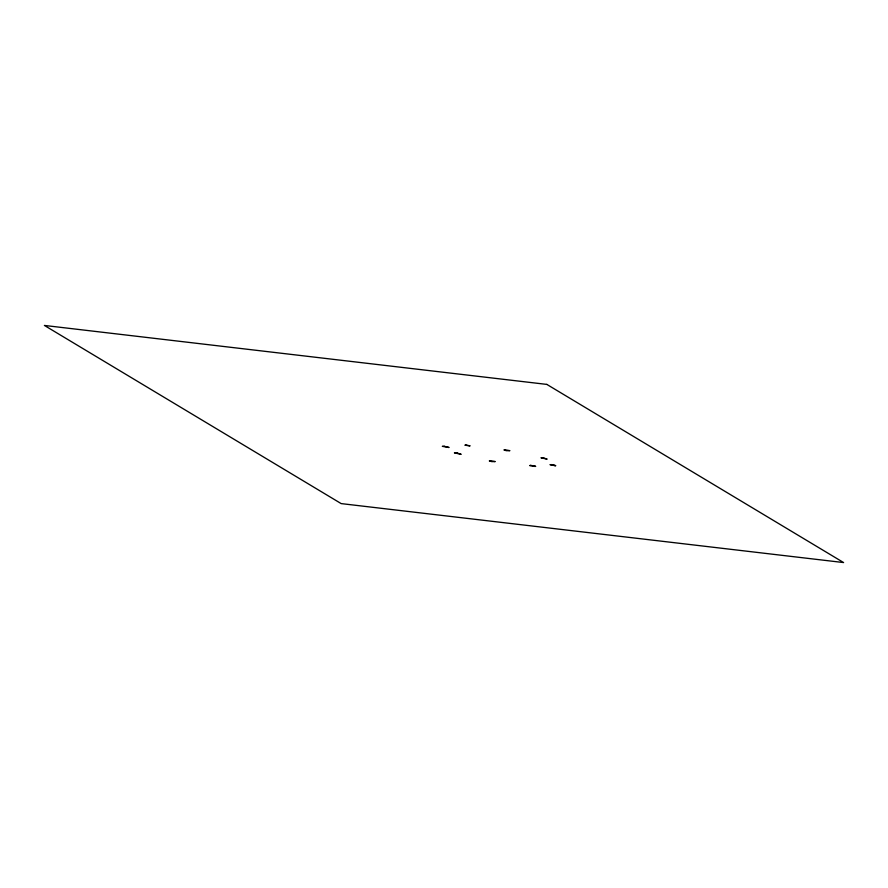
<?xml version="1.0" encoding="UTF-8"?>
<svg xmlns="http://www.w3.org/2000/svg" width="888" height="888" viewBox="0 0 888 888"><rect width="100%" height="100%" fill="white"/><g stroke="black" fill="none" stroke-linecap="round" stroke-linejoin="round"><path stroke-width="1.33" d="M552.125 465.134L555.211 465.689M533.843 466.089L535.164 466.511M489.765 460.606L489.299 460.95L491.786 461.616L495.215 461.582L489.765 460.606M504.451 449.683L503.984 450.038L506.471 450.704L509.901 450.66L504.451 449.683M465.723 444.988L464.868 445.199L470.107 445.887L465.723 444.988M530.702 465.356L529.725 465.59L535.697 466.378L530.702 465.356M444.266 446.276L442.335 446.342L449.084 447.497L444.266 446.276M551.637 464.613L549.972 464.668L555.788 465.667L551.637 464.613M457.331 453.035L454.401 452.88L461.161 454.334L457.331 453.035M543.623 457.953L540.947 457.797L547.13 459.14L543.623 457.953M546.83 384.404L44.4 325.441L341.17 503.596L843.6 562.559L546.83 384.404"/></g></svg>
